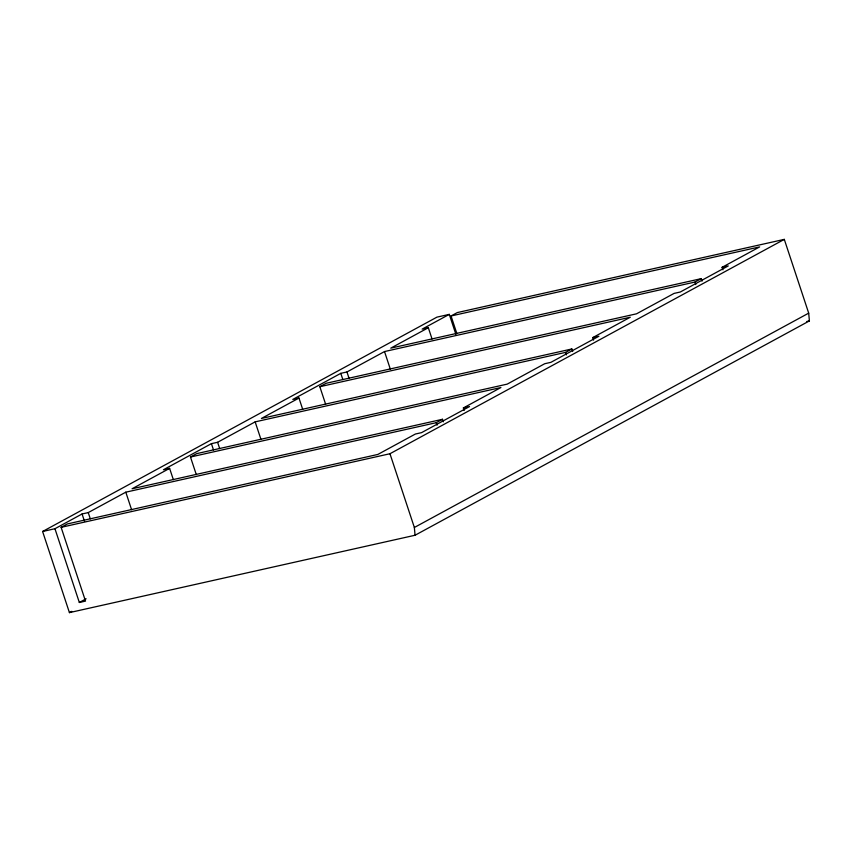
<?xml version="1.0" encoding="UTF-8"?>
<svg xmlns="http://www.w3.org/2000/svg" width="852" height="852" viewBox="0 0 852 852"><rect width="100%" height="100%" fill="white"/><g stroke="black" fill="none" stroke-linecap="round" stroke-linejoin="round"><path stroke-width="1.28" d="M456.832 333.483L451.049 315.975L457.3 312.577L784.298 239.38L808.697 313.142L809.4 320.906L415.062 535.248L69.427 612.62L42.6 531.488L436.938 317.136L449.281 314.377L455.895 334.378M42.6 531.488L54.943 528.719L82.069 513.98L88.235 512.595L125.798 492.179L436.245 422.688L442.507 419.29L443.328 421.783M572.693 351.471L571.862 348.969L565.6 352.377L255.153 421.868L217.601 442.284L211.424 443.658L163.435 469.75L169.612 468.366L173.329 479.612M702.048 281.16L701.228 278.657L694.966 282.055L384.518 351.557L346.956 371.962L340.789 373.346L292.8 399.428L298.967 398.054L302.694 409.301M449.281 314.377L422.155 329.117L428.332 327.732L432.049 338.99M54.943 528.719L79.332 602.481L85.509 601.097L61.12 527.335L67.372 523.937L377.83 454.446L415.382 434.03L421.548 432.646L469.537 406.564L463.371 407.948L464.191 410.451M169.612 468.366L132.06 488.782L442.507 419.29M196.269 474.521L190.475 457.023L196.737 453.626L507.185 384.135L544.737 363.719L550.914 362.334L598.903 336.252L592.726 337.626L593.556 340.129M298.967 398.054L261.415 418.46L571.862 348.969M325.624 404.21L319.83 386.712L326.092 383.304L636.54 313.813L674.102 293.397L680.269 292.023L728.258 265.93L722.091 267.315L722.911 269.818M428.332 327.732L390.77 348.148L701.228 278.657M79.332 602.481L86.116 598.796M69.427 612.62L71.77 611.353M463.371 407.948L500.923 387.532L190.475 457.023M592.726 337.626L630.288 317.221L319.83 386.712M722.091 267.315L759.643 246.899L451.049 315.975M61.12 527.335L389.96 453.733L784.298 239.38M415.062 535.248L414.36 527.484L808.697 313.142M806.812 321.481L809.4 320.906M694.966 282.055L695.786 284.557M565.6 352.377L566.431 354.879M436.245 422.688L437.076 425.191M384.518 351.557L390.301 369.054M389.96 453.733L414.36 527.484M346.956 371.962L349.022 378.213M340.789 373.346L342.855 379.598M255.153 421.868L260.946 439.366M217.601 442.284L219.667 448.535M211.424 443.658L213.49 449.909M125.798 492.179L131.581 509.688M88.235 512.595L90.312 518.847M82.069 513.98L84.55 521.477"/></g></svg>
